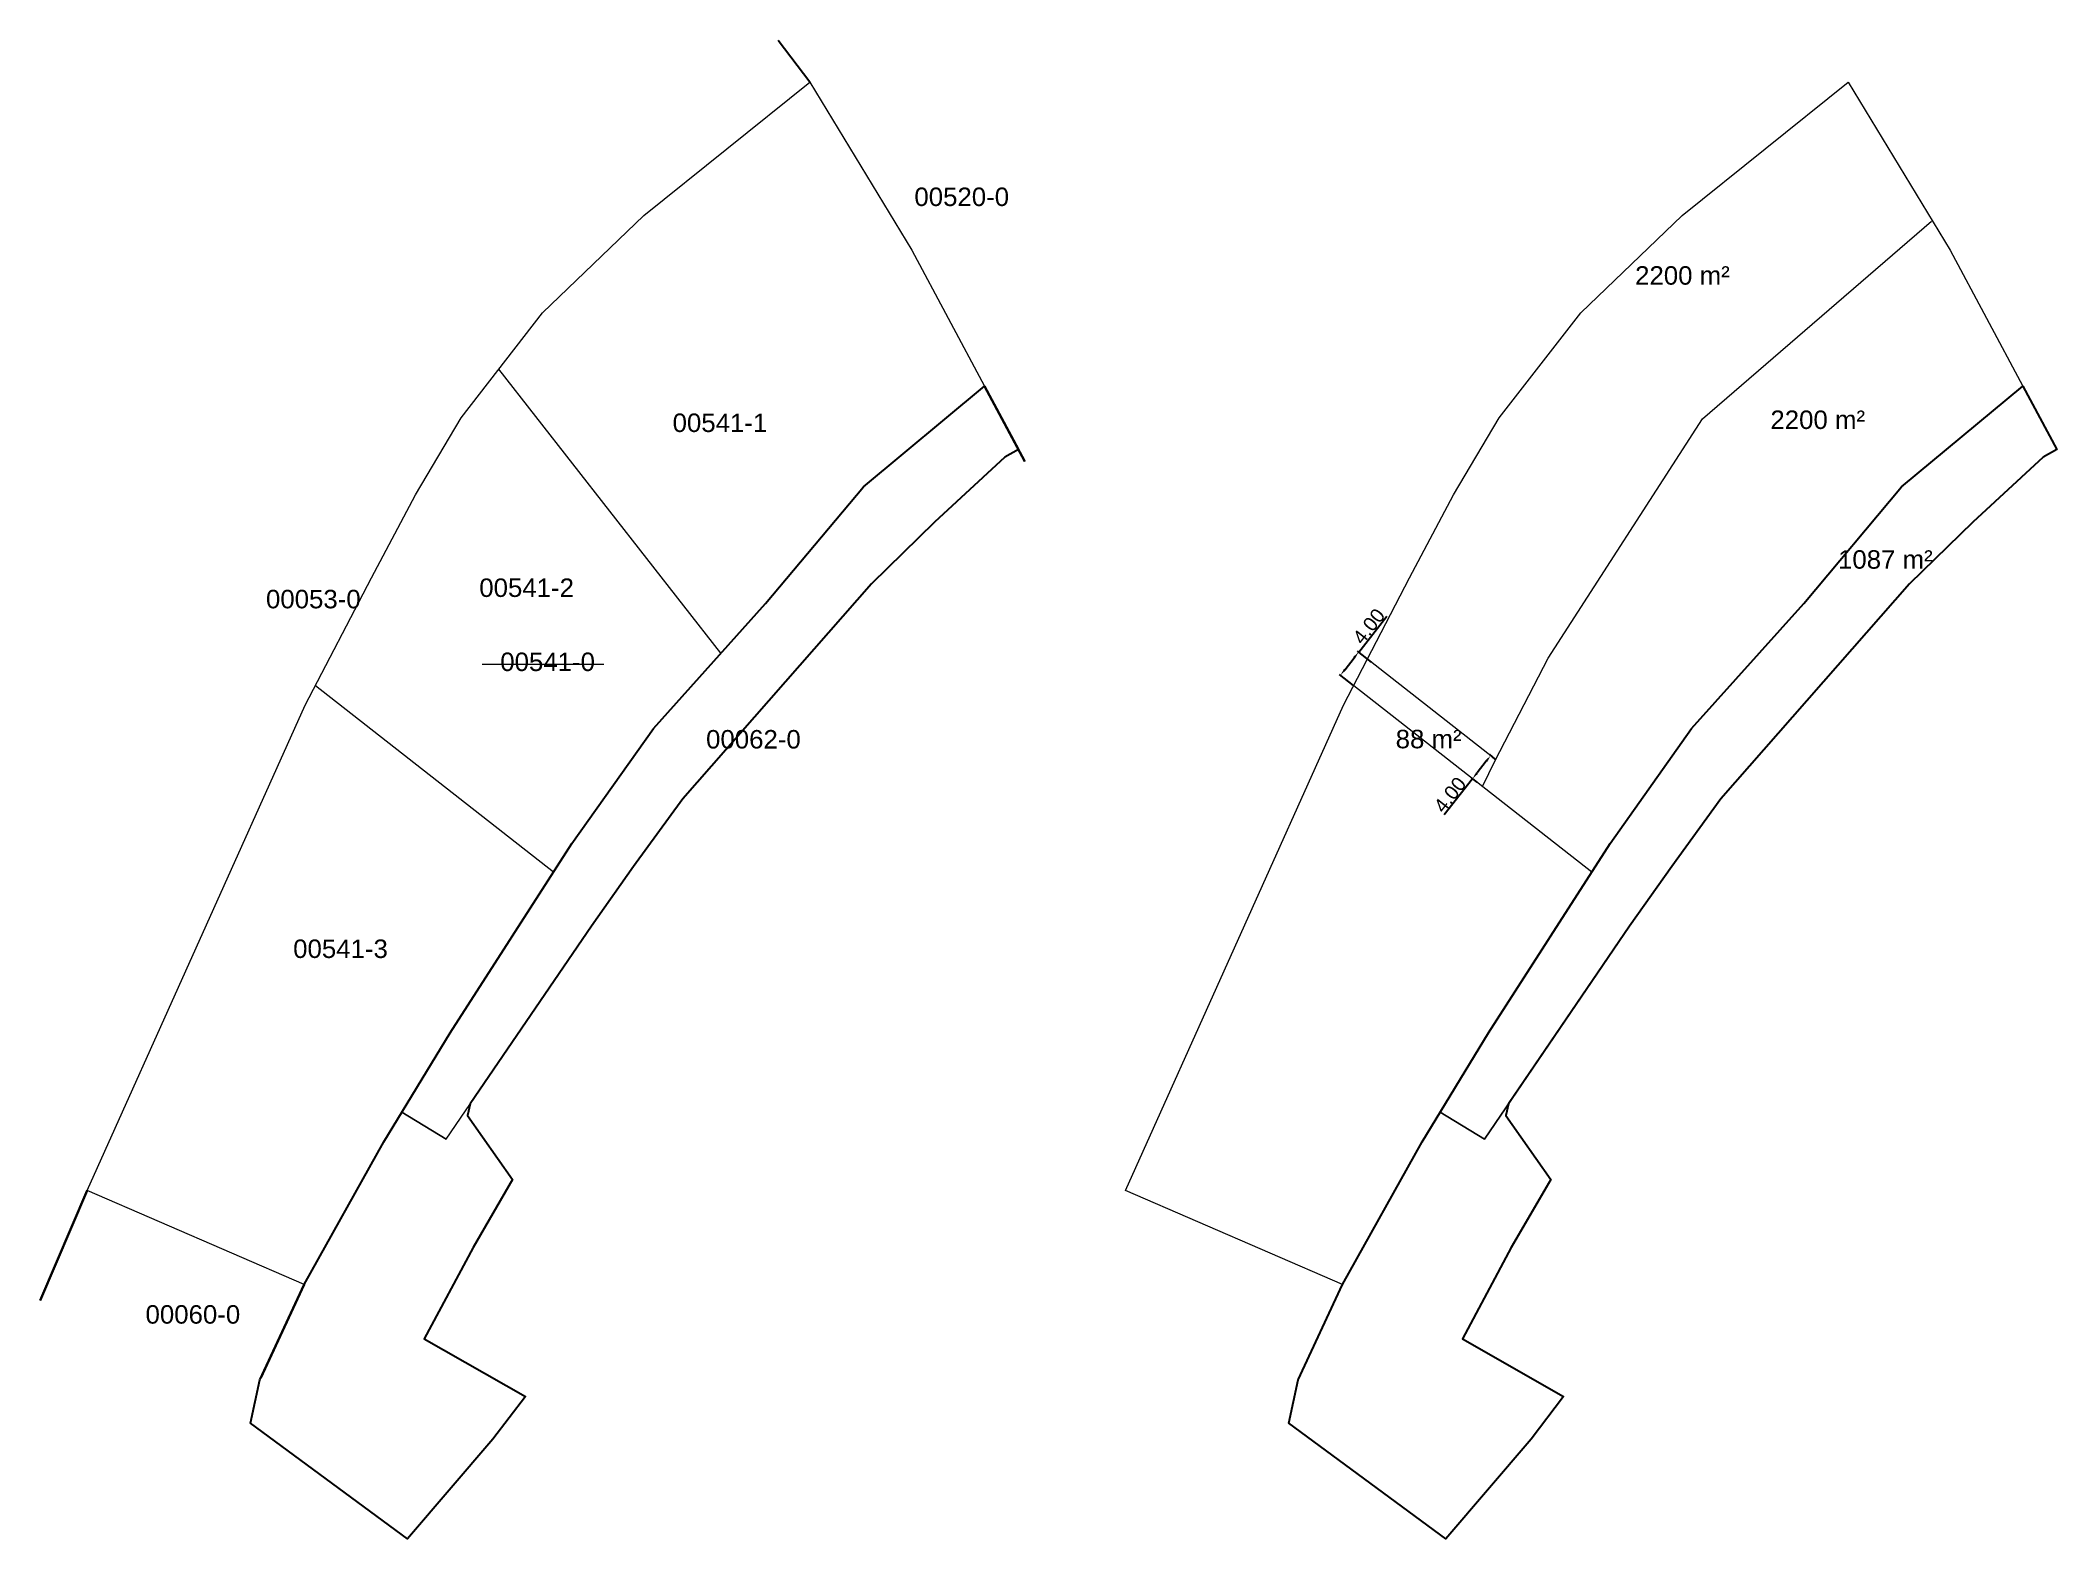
# Model space of a CAD drawing. Header units: metres. Extents: x 7513775 to 7514048, y 4699631 to 4699834.
import ezdxf

# ---------------------------------------------------------------- set-up
doc = ezdxf.new("R2010")
doc.units = ezdxf.units.M
doc.header["$PDMODE"] = 32
doc.header["$PDSIZE"] = 0.75
for name, color, linetype, lineweight in [('Ndarjet', 1, 'Continuous', 0), ('Nr-Ri', 1, 'Continuous', 0), ('ParcReNet_12', 1, 'Continuous', 0)]:
    doc.layers.add(name, color=color, linetype=linetype, lineweight=lineweight)
doc.layers.add('Nr e parcelave fqinje', color=8, linetype='Continuous')
doc.layers.add('Parcelat fqinje1', color=8, linetype='Continuous')
doc.styles.get("Standard").update_dxf_attribs({"font": 'arial.ttf'})
doc.dimstyles.get("Standard").update_dxf_attribs({"dimtxt": 1.9, "dimasz": 1, "dimexe": 0.18, "dimexo": 0.0625, "dimgap": 0.09, "dimtad": 1, "dimzin": 0, "dimdsep": 46, "dimtxsty": 'Standard', "dimcen": 0, "dimadec": 0, "dimazin": 0, "dimtfac": 1, "dimtofl": 0, "dimtmove": 0, "dimatfit": 3, "dimfxl": 1, "dimtolj": 1, "dimtzin": 0, "dimarcsym": 0})

# ---------------------------------------------------------------- blocks, each defined once
blk = doc.blocks.new('*D37')
at = {"layer": 'Defpoints', "color": 0, "transparency": 16777216}
for p in [(7513953.45, 4699751.24), (7513955.25, 4699749.83), (7513952.78, 4699746.68)]:
    blk.add_point(p, dxfattribs=at)
at = {"layer": 'Ndarjet', "color": 0, "lineweight": -2, "transparency": 16777216}
for p, q in [((7513953.45, 4699751.24), (7513957.26, 4699756.11)), ((7513955.2, 4699749.87), (7513953.31, 4699751.35)), ((7513951.6, 4699748.88), (7513952.83, 4699750.46)), ((7513952.73, 4699746.72), (7513950.84, 4699748.2))]:
    blk.add_line(p, q, dxfattribs=at)
at = {"layer": 'Ndarjet', "color": 0, "transparency": 16777216}
for points in [[(7513952.7, 4699750.56), (7513952.96, 4699750.35), (7513953.45, 4699751.24)], [(7513951.47, 4699748.98), (7513951.73, 4699748.78), (7513950.98, 4699748.09)]]:
    blk.add_solid(points, dxfattribs=at)
at = {"layer": 'Ndarjet', "color": 0, "transparency": 16777216, "insert": (7513954.83, 4699754.72), "char_height": 1.9, "attachment_point": 5, "rotation": 51.9264}
blk.add_mtext('\\A1;4.00', dxfattribs=at)
blk = doc.blocks.new('*D38')
at = {"layer": 'Defpoints', "color": 0, "transparency": 16777216}
for p in [(7513971.98, 4699736.72), (7513968.86, 4699734.09), (7513969.52, 4699733.57)]:
    blk.add_point(p, dxfattribs=at)
at = {"layer": 'Ndarjet', "color": 0, "lineweight": -2, "transparency": 16777216}
for p, q in [((7513971.93, 4699736.76), (7513971.18, 4699737.35)), ((7513970.71, 4699736.45), (7513969.47, 4699734.88)), ((7513968.86, 4699734.09), (7513965.04, 4699729.22)), ((7513969.47, 4699733.61), (7513968.72, 4699734.2))]:
    blk.add_line(p, q, dxfattribs=at)
at = {"layer": 'Ndarjet', "color": 0, "transparency": 16777216}
for points in [[(7513969.34, 4699734.98), (7513969.61, 4699734.77), (7513968.86, 4699734.09)], [(7513970.58, 4699736.55), (7513970.84, 4699736.35), (7513971.32, 4699737.24)]]:
    blk.add_solid(points, dxfattribs=at)
at = {"layer": 'Ndarjet', "color": 0, "transparency": 16777216, "insert": (7513965.81, 4699731.92), "char_height": 1.9, "attachment_point": 5, "rotation": 51.9264}
blk.add_mtext('\\A1;4.00', dxfattribs=at)

msp = doc.modelspace()

# ---------------------------------------------------------------- linework, layer by layer
at = {"layer": 'Ndarjet', "flags": 128}
for points in [[(7513970.189, 4699733.043), (7513971.905, 4699736.575), (7513979.075, 4699750.402), (7514000.003, 4699782.814), (7514030.968, 4699809.529)], [(7513867.131, 4699751.071), (7513837.083, 4699789.523)], [(7513834.828, 4699749.612), (7513851.303, 4699749.612)], [(7513954.655, 4699750.297), (7513971.982, 4699736.724)], [(7513844.476, 4699721.445), (7513812.258, 4699746.684)], [(7513984.999, 4699721.445), (7513952.781, 4699746.684)], [(7513990.123, 4699714.12), (7513970.475, 4699685.33)], [(7513829.951, 4699685.33), (7513823.96, 4699688.975)], [(7513970.475, 4699685.33), (7513964.484, 4699688.975)]]:
    msp.add_lwpolyline(points, dxfattribs=at)
for points in [[(7513887.5, 4699760.46), (7513896.04, 4699768.79), (7513905.58, 4699777.6), (7513907.397, 4699778.648), (7513902.799, 4699787.2), (7513886.414, 4699773.578), (7513873.174, 4699757.789), (7513857.993, 4699740.91), (7513846.963, 4699725.311), (7513830.482, 4699699.693), (7513823.96, 4699688.975), (7513829.951, 4699685.33), (7513849.6, 4699714.12), (7513855.32, 4699722.22), (7513861.96, 4699731.38)], [(7514028.023, 4699760.46), (7514036.563, 4699768.79), (7514046.103, 4699777.6), (7514047.92, 4699778.648), (7514043.322, 4699787.2), (7514026.937, 4699773.578), (7514013.697, 4699757.789), (7513998.516, 4699740.91), (7513987.486, 4699725.311), (7513971.005, 4699699.693), (7513964.484, 4699688.975), (7513970.475, 4699685.33), (7513990.123, 4699714.12), (7513995.843, 4699722.22), (7514002.483, 4699731.38)], [(7513979.463, 4699679.86), (7513973.363, 4699688.53), (7513973.723, 4699690.09), (7513970.475, 4699685.33), (7513964.484, 4699688.975), (7513962.024, 4699684.934), (7513951.257, 4699665.643), (7513945.253, 4699652.725), (7513944.003, 4699646.885), (7513965.242, 4699631.253), (7513976.793, 4699644.734), (7513981.194, 4699650.494), (7513981.193, 4699650.5), (7513967.483, 4699658.3), (7513974.103, 4699670.65)]]:
    msp.add_lwpolyline(points, close=True, dxfattribs=at)
at = {"layer": 'Parcelat fqinje1', "linetype": 'Continuous'}
for points in [[(7513879.156, 4699828.357), (7513874.878, 4699834.017)], [(7513902.799, 4699787.2), (7513908.264, 4699777.037)], [(7513908.264, 4699777.037), (7513902.799, 4699787.2)], [(7513781.361, 4699678.356), (7513775.02, 4699663.501)], [(7513775.02, 4699663.501), (7513781.361, 4699678.356)], [(7513810.734, 4699665.643), (7513804.862, 4699653.01)], [(7513804.862, 4699653.01), (7513810.734, 4699665.643)]]:
    msp.add_lwpolyline(points, dxfattribs=at)
at = {"layer": 'Parcelat fqinje1', "flags": 128}
for points in [[(7513886.414, 4699773.578), (7513902.799, 4699787.2), (7513907.397, 4699778.648), (7513905.58, 4699777.6), (7513896.04, 4699768.79), (7513887.5, 4699760.46), (7513861.96, 4699731.38), (7513855.32, 4699722.22), (7513849.6, 4699714.12), (7513833.2, 4699690.09), (7513832.84, 4699688.53), (7513838.94, 4699679.86), (7513833.58, 4699670.65), (7513826.96, 4699658.3), (7513840.67, 4699650.5), (7513840.671, 4699650.494), (7513836.27, 4699644.734), (7513824.719, 4699631.253), (7513803.48, 4699646.885), (7513804.73, 4699652.725), (7513810.734, 4699665.643), (7513821.501, 4699684.934), (7513830.482, 4699699.693), (7513846.963, 4699725.311), (7513857.993, 4699740.91), (7513873.174, 4699757.789), (7513886.414, 4699773.578)], [(7514026.937, 4699773.578), (7514043.322, 4699787.2), (7514047.92, 4699778.648), (7514046.103, 4699777.6), (7514036.563, 4699768.79), (7514028.023, 4699760.46), (7514002.483, 4699731.38), (7513995.843, 4699722.22), (7513990.123, 4699714.12), (7513973.723, 4699690.09), (7513973.363, 4699688.53), (7513979.463, 4699679.86), (7513974.103, 4699670.65), (7513967.483, 4699658.3), (7513981.193, 4699650.5), (7513981.194, 4699650.494), (7513976.793, 4699644.734), (7513965.242, 4699631.253), (7513944.003, 4699646.885), (7513945.253, 4699652.725), (7513951.257, 4699665.643), (7513962.024, 4699684.934), (7513971.005, 4699699.693), (7513987.486, 4699725.311), (7513998.516, 4699740.91), (7514013.697, 4699757.789), (7514026.937, 4699773.578)]]:
    msp.add_lwpolyline(points, dxfattribs=at)
at = {"layer": 'ParcReNet_12', "color": 0, "flags": 128}
for points in [[(7513879.156, 4699828.357), (7513892.991, 4699805.605), (7513902.799, 4699787.2), (7513886.414, 4699773.578), (7513873.174, 4699757.789), (7513857.993, 4699740.91), (7513846.963, 4699725.311), (7513830.482, 4699699.693), (7513821.501, 4699684.934), (7513810.734, 4699665.643), (7513781.361, 4699678.356), (7513810.883, 4699744.033), (7513819.823, 4699761.272), (7513825.784, 4699772.531), (7513831.964, 4699782.911), (7513842.995, 4699797.16), (7513856.715, 4699810.309), (7513879.156, 4699828.357)], [(7514019.679, 4699828.357), (7514033.514, 4699805.605), (7514043.322, 4699787.2), (7514026.937, 4699773.578), (7514013.697, 4699757.789), (7513998.516, 4699740.91), (7513987.486, 4699725.311), (7513971.005, 4699699.693), (7513962.024, 4699684.934), (7513951.257, 4699665.643), (7513921.884, 4699678.356), (7513951.406, 4699744.033), (7513960.346, 4699761.272), (7513966.307, 4699772.531), (7513972.487, 4699782.911), (7513983.518, 4699797.16), (7513997.238, 4699810.309), (7514019.679, 4699828.357)]]:
    msp.add_lwpolyline(points, dxfattribs=at)

# ---------------------------------------------------------------- texts
at = {"layer": 'Nr e parcelave fqinje'}
for s, p in [('00520-0', (7513893.319, 4699811.593)), ('00053-0', (7513805.56, 4699757.154)), ('00062-0', (7513865.126, 4699738.183)), ('00060-0', (7513789.259, 4699660.351))]:
    msp.add_text(s, height=2.5, dxfattribs=at).set_placement(p)
at = {"layer": 'Nr-Ri'}
for s, p in [('2200 m²', (7513990.864, 4699800.951)), ('2200 m²', (7514009.175, 4699781.422)), ('00541-1', (7513860.594, 4699781.013)), ('1087 m²', (7514018.327, 4699762.515)), ('00541-2', (7513834.428, 4699758.694)), ('88 m²', (7513958.455, 4699738.212)), ('00541-3', (7513809.24, 4699709.835))]:
    msp.add_text(s, height=2.5, dxfattribs=at).set_placement(p)
at = {"layer": 'Nr-Ri', "color": 0}
msp.add_text('00541-0', height=2.5, dxfattribs=at).set_placement((7513837.268, 4699748.665))

# ---------------------------------------------------------------- dimensions: what is measured, and where the dimension line sits
at = {"layer": 'Ndarjet'}
for p1, p2, distance, picture, middle in [((7513952.781, 4699746.684), (7513955.248, 4699749.833), 2.287, '*D37', (7513954.828, 4699754.725)), ((7513971.982, 4699736.724), (7513969.515, 4699733.575), -0.835, '*D38', (7513965.808, 4699731.915))]:
    dim = msp.add_aligned_dim(p1=p1, p2=p2, distance=distance, dimstyle='Standard', dxfattribs=at)
    dim.commit()
    dim.dimension.update_dxf_attribs({"geometry": picture, "text_midpoint": middle})

doc.saveas('drawing.dxf')
